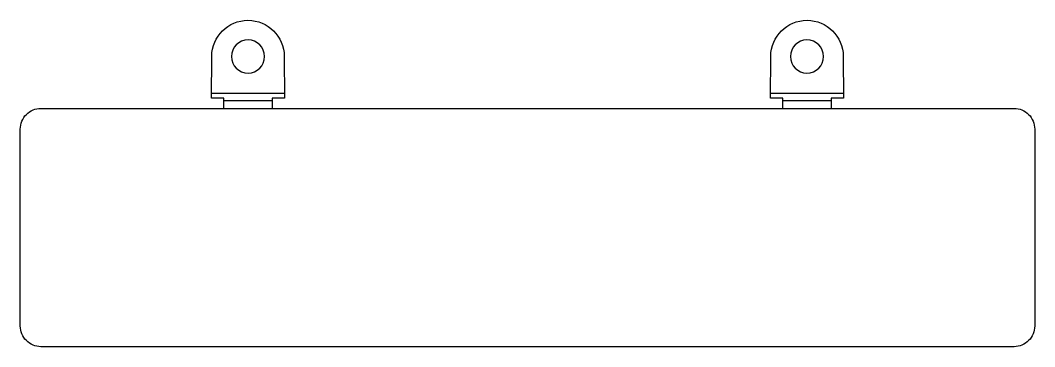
# Model space of a CAD drawing. Header units: millimetres. Extents: x -2 to 96, y 0 to 31.5.
import ezdxf

# ---------------------------------------------------------------- set-up
doc = ezdxf.new("R2010")
doc.units = ezdxf.units.MM

msp = doc.modelspace()

# ---------------------------------------------------------------- linework, layer by layer
at = {"layer": 'BEND'}
for p, q in [((22.336, 23.735), (17.67, 23.735)), ((76.33, 23.735), (71.664, 23.735))]:
    msp.add_line(p, q, dxfattribs=at)
at = {"layer": 'BEND_EXTENT'}
for p, q in [((16.479, 24.47), (23.525, 24.47)), ((70.475, 24.47), (77.521, 24.47)), ((17.67, 23), (22.336, 23)), ((71.664, 23), (76.33, 23))]:
    msp.add_line(p, q, dxfattribs=at)
at = {"layer": 'INTERIOR_PROFILES', "extrusion": (0, 0, -1)}
for centre in [(-20, 28), (-74, 28)]:
    msp.add_circle(centre, 1.6, dxfattribs=at)
at = {"layer": 'OUTER_PROFILES'}
msp.add_lwpolyline([(-2, 2), (-2, 21, -0.414214), (0, 23), (17.67, 23), (17.67, 24), (16.476, 24), (16.5, 28.021, -0.993474), (23.5, 28.025), (23.529, 24), (22.336, 24), (22.336, 23), (71.664, 23), (71.664, 24), (70.471, 24), (70.5, 28.025, -0.993474), (77.5, 28.021), (77.524, 24), (76.33, 24), (76.33, 23), (94, 23, -0.414214), (96, 21), (96, 2, -0.414214), (94, 0), (0, 0, -0.414214)], format="xyb", close=True, dxfattribs=at)

doc.saveas('drawing.dxf')
